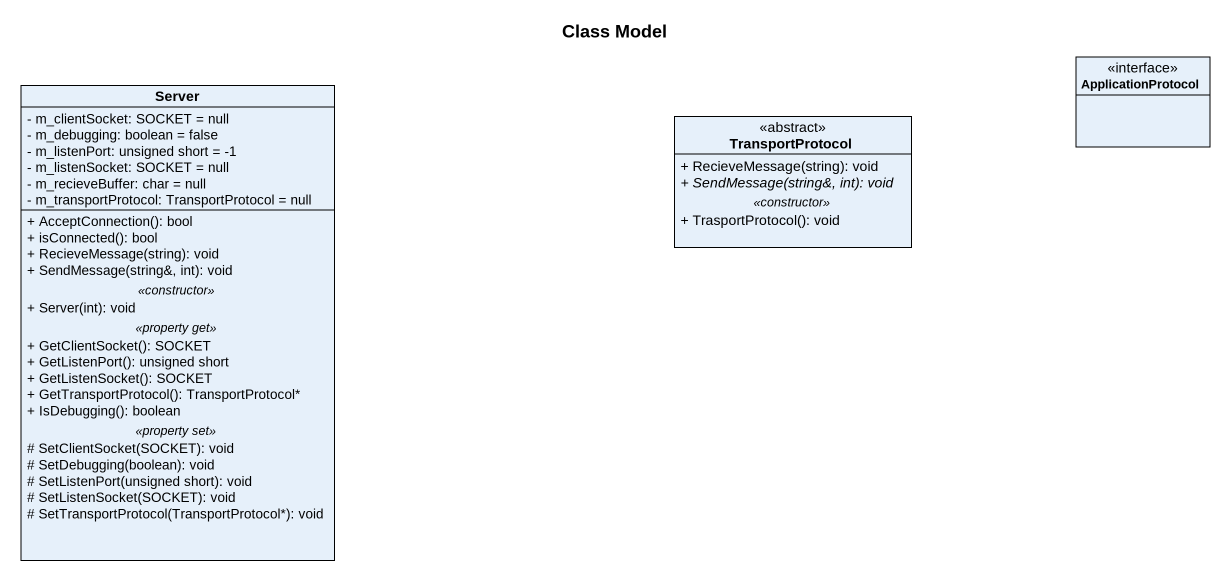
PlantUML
@startuml
title Class Model
hide circle
hide empty members
skinparam classAttributeIconSize 0
class ApplicationProtocol <<interface>>
class Server {
  - m_clientSocket: SOCKET = null
  - m_debugging: boolean = false
  - m_listenPort: unsigned short = -1
  - m_listenSocket: SOCKET = null
  - m_recieveBuffer: char = null
  - m_transportProtocol: TransportProtocol = null
  --
  + AcceptConnection(): bool
  + isConnected(): bool
  + RecieveMessage(string): void
  + SendMessage(string&, int): void
  .. <<constructor>> ..
  + Server(int): void
  .. <<property get>> ..
  + GetClientSocket(): SOCKET
  + GetListenPort(): unsigned short
  + GetListenSocket(): SOCKET
  + GetTransportProtocol(): TransportProtocol*
  + IsDebugging(): boolean
  .. <<property set>> ..
  # SetClientSocket(SOCKET): void
  # SetDebugging(boolean): void
  # SetListenPort(unsigned short): void
  # SetListenSocket(SOCKET): void
  # SetTransportProtocol(TransportProtocol*): void
}
class TransportProtocol <<abstract>> {
  + RecieveMessage(string): void
  {abstract} + SendMessage(string&, int): void
  .. <<constructor>> ..
  + TrasportProtocol(): void
}
@enduml
